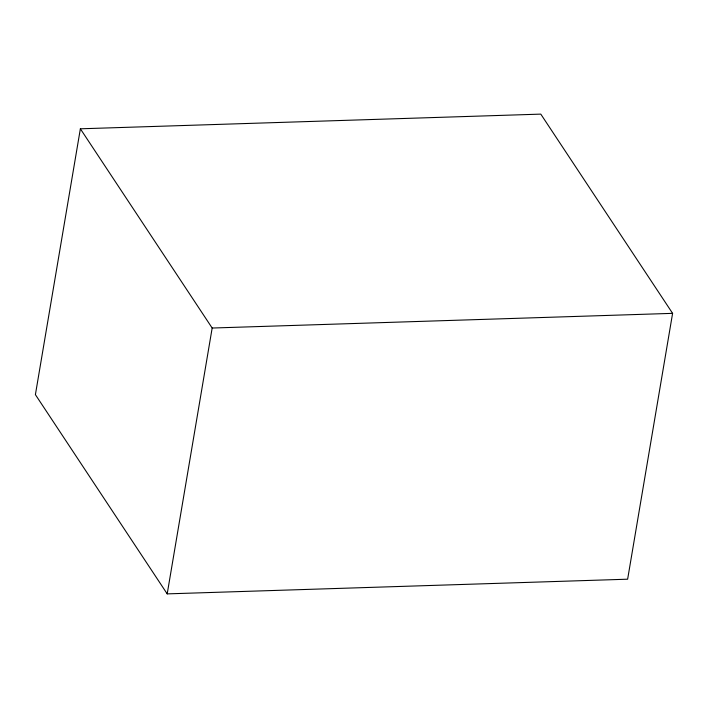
<?xml version="1.0" encoding="UTF-8"?>
<svg xmlns="http://www.w3.org/2000/svg" width="708" height="708" viewBox="0 0 708 708"><rect width="100%" height="100%" fill="white"/><g stroke="black" fill="none" stroke-linecap="round" stroke-linejoin="round"><path stroke-width="1.06" d="M80.367 128.803L35.4 394.648L167.203 593.879L627.633 579.197L672.6 313.352L540.797 114.121L80.367 128.803L212.17 328.034L167.203 593.879M212.17 328.034L672.6 313.352"/></g></svg>
